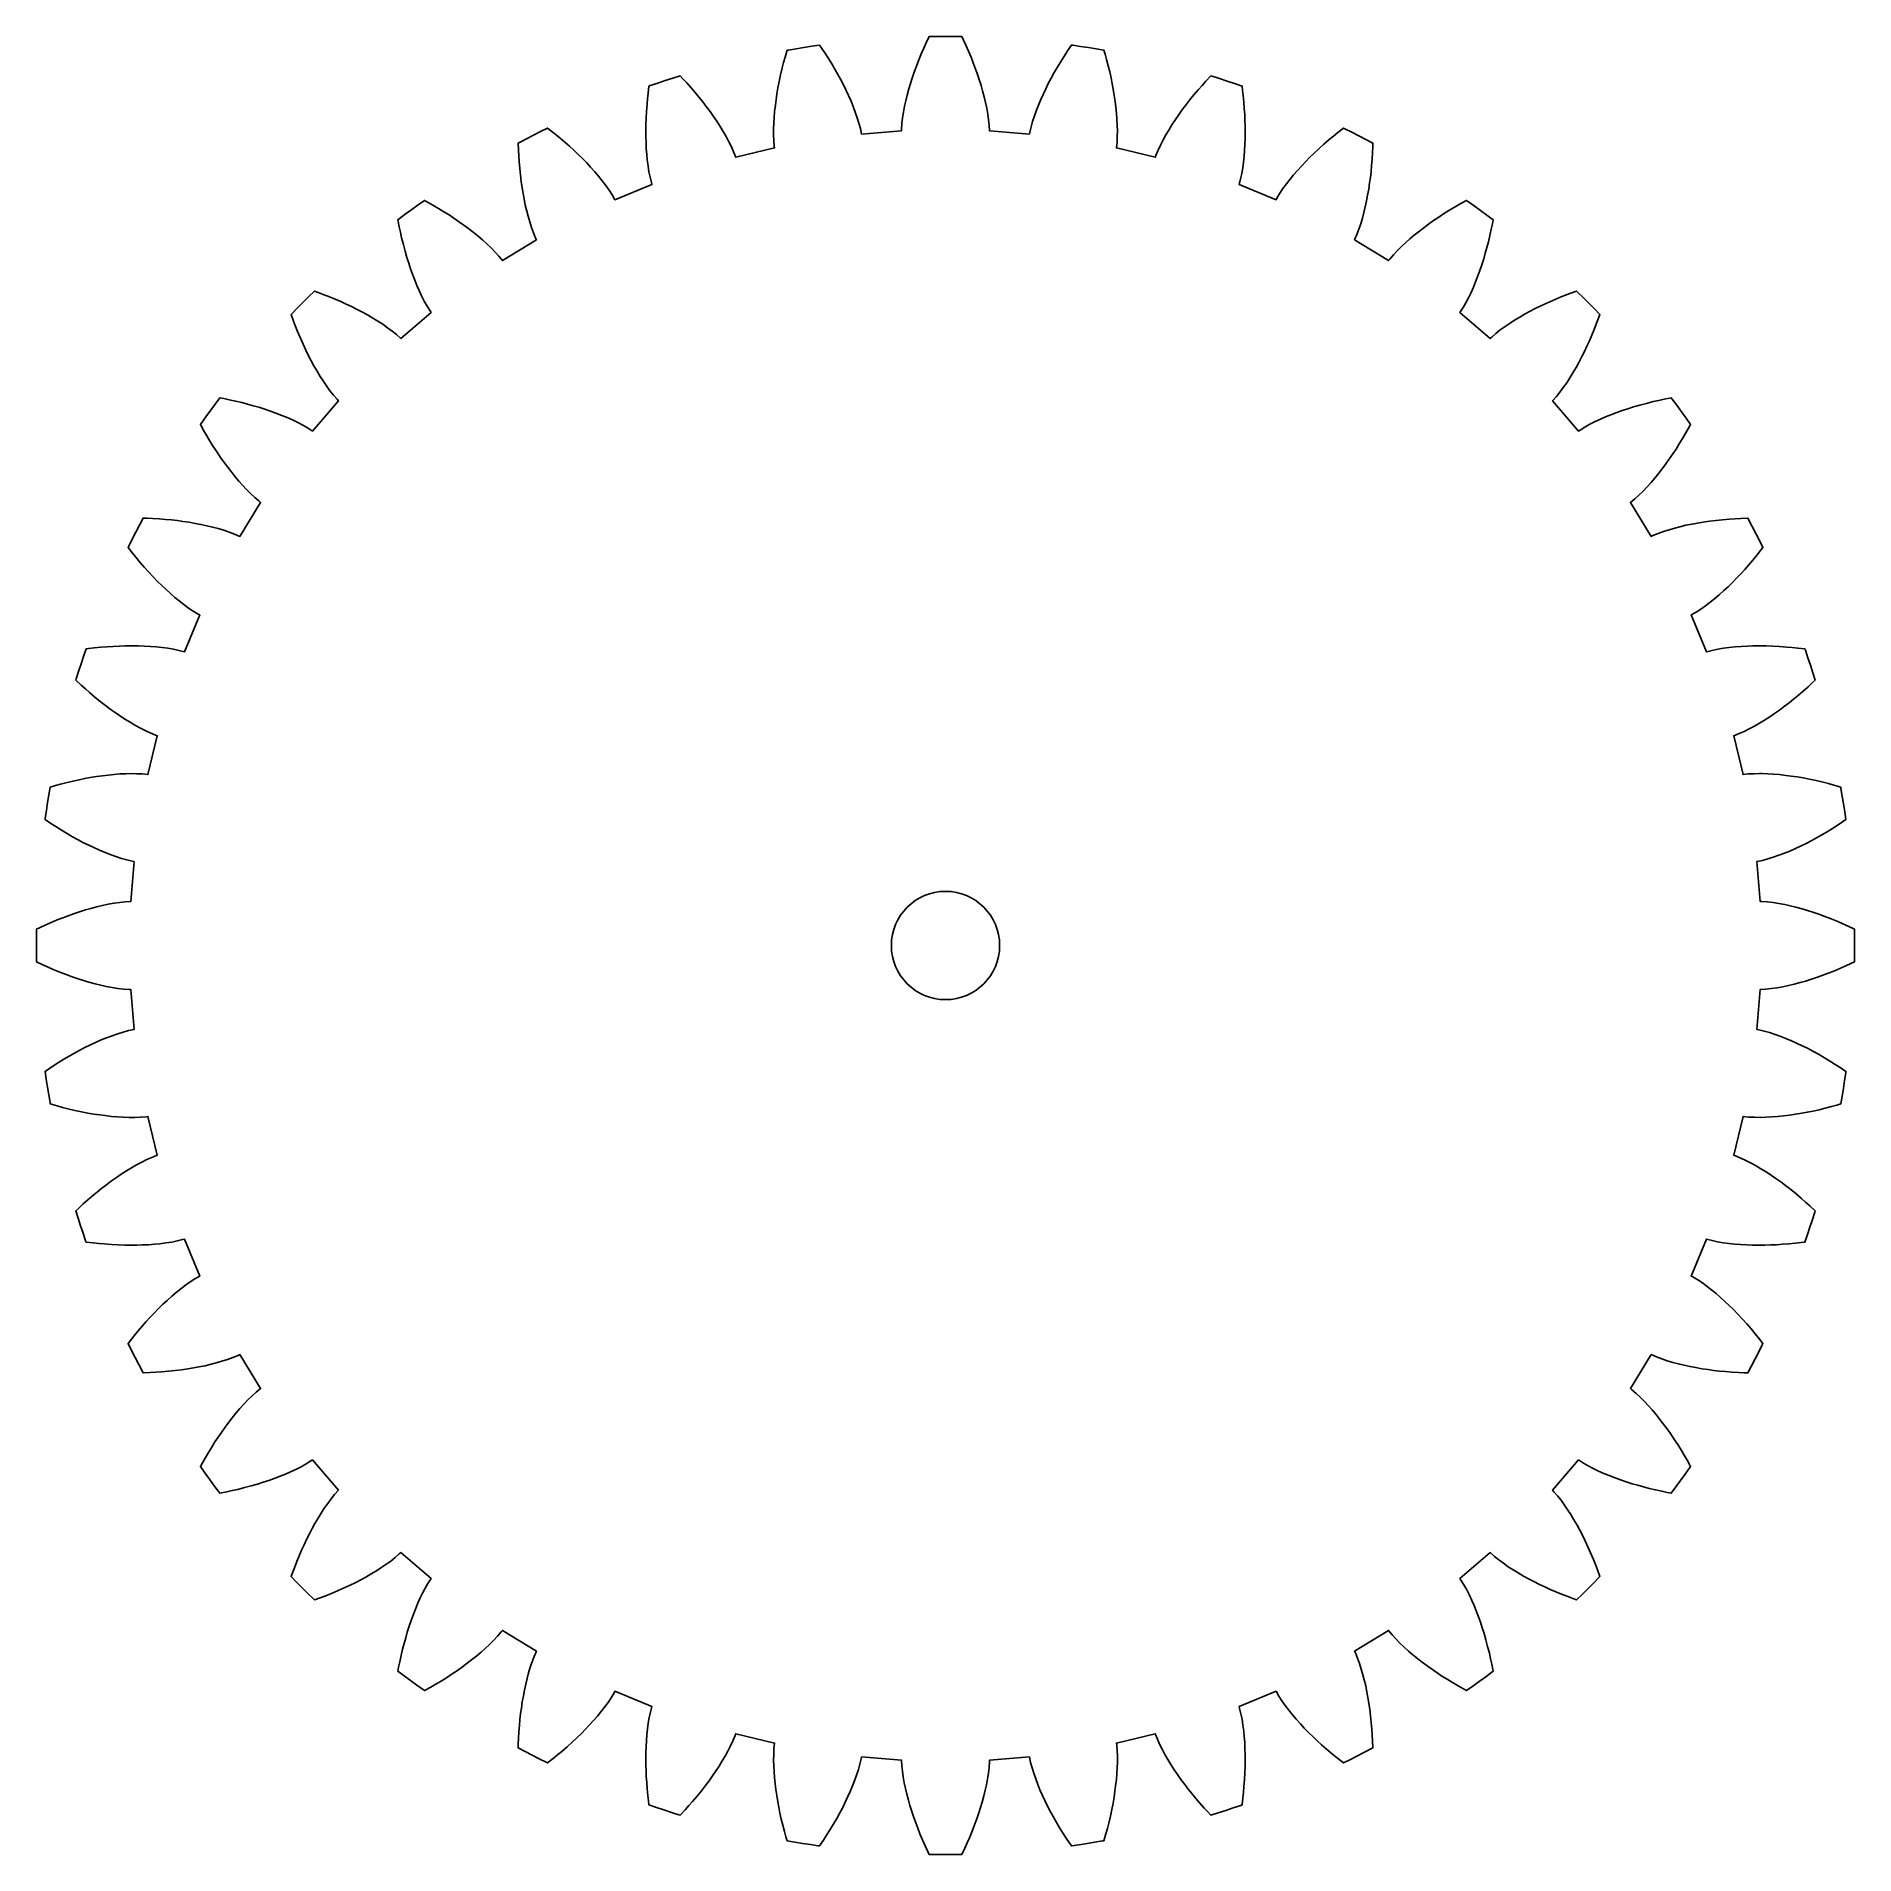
# Model space of a CAD drawing. Extents: x -42 to 42, y -42 to 42.
import ezdxf

# ---------------------------------------------------------------- set-up
doc = ezdxf.new("R2010")
doc.units = 0
doc.header["$MEASUREMENT"] = 0

msp = doc.modelspace()

# ---------------------------------------------------------------- linework, layer by layer
at = {"color": 13}
for points in [[(37.898, -2.021), (38.15, -1.994), (38.408, -1.956), (38.678, -1.908), (38.947, -1.851), (39.204, -1.79), (39.481, -1.716), (39.735, -1.643), (40.002, -1.56), (40.284, -1.466), (40.529, -1.378), (40.783, -1.283), (41.046, -1.179), (41.317, -1.066), (41.598, -0.943), (41.828, -0.838), (41.993, -0.761), (41.998, -0.396), (42, -0.032), (41.999, 0.332), (41.994, 0.697), (41.993, 0.761), (41.697, 0.898), (41.455, 1.006), (41.22, 1.107), (40.915, 1.231), (40.622, 1.344), (40.341, 1.446), (40.072, 1.537), (39.815, 1.619), (39.57, 1.691), (39.283, 1.769), (39.016, 1.835), (38.77, 1.889), (38.504, 1.94), (38.232, 1.983), (37.975, 2.014), (37.717, 2.033), (37.631, 2.036), (37.486, 3.876), (37.748, 3.932), (37.992, 3.999), (38.241, 4.076), (38.5, 4.166), (38.757, 4.265), (39.001, 4.365), (39.264, 4.481), (39.503, 4.593), (39.754, 4.717), (40.017, 4.854), (40.245, 4.979), (40.481, 5.113), (40.725, 5.257), (40.975, 5.411), (41.233, 5.576), (41.444, 5.715), (41.595, 5.818), (41.543, 6.178), (41.488, 6.539), (41.43, 6.898), (41.368, 7.257), (41.357, 7.32), (41.043, 7.41), (40.788, 7.479), (40.539, 7.542), (40.219, 7.616), (39.912, 7.682), (39.618, 7.739), (39.338, 7.787), (39.071, 7.827), (38.818, 7.861), (38.522, 7.893), (38.249, 7.916), (37.997, 7.931), (37.726, 7.939), (37.603, 7.941), (37.347, 7.937), (37.086, 7.923), (36.849, 7.898), (36.418, 9.692), (36.668, 9.789), (36.899, 9.893), (37.133, 10.008), (37.374, 10.138), (37.612, 10.275), (37.838, 10.413), (38.079, 10.568), (38.298, 10.716), (38.527, 10.878), (38.765, 11.055), (38.971, 11.213), (39.183, 11.383), (39.401, 11.563), (39.624, 11.754), (39.853, 11.957), (40.039, 12.128), (40.173, 12.253), (40.065, 12.601), (39.954, 12.948), (39.84, 13.294), (39.724, 13.639), (39.703, 13.7), (39.379, 13.74), (39.115, 13.767), (38.86, 13.79), (38.532, 13.814), (38.219, 13.831), (37.92, 13.841), (37.635, 13.845), (37.566, 13.845), (37.301, 13.842), (37.049, 13.834), (36.757, 13.818), (36.487, 13.797), (36.195, 13.766), (35.937, 13.731), (35.679, 13.688), (35.415, 13.632), (35.165, 13.566), (35.16, 13.565), (34.454, 15.27), (34.685, 15.405), (34.897, 15.543), (35.11, 15.694), (35.328, 15.86), (35.542, 16.032), (35.743, 16.204), (35.957, 16.395), (36.15, 16.575), (36.351, 16.771), (36.559, 16.983), (36.737, 17.172), (36.92, 17.372), (37.107, 17.584), (37.298, 17.808), (37.492, 18.044), (37.649, 18.242), (37.761, 18.387), (37.6, 18.714), (37.437, 19.039), (37.27, 19.363), (37.101, 19.686), (37.071, 19.742), (36.744, 19.731), (36.48, 19.717), (36.224, 19.7), (35.897, 19.672), (35.585, 19.639), (35.288, 19.602), (35.006, 19.562), (34.74, 19.518), (34.489, 19.471), (34.198, 19.411), (33.93, 19.348), (33.687, 19.284), (33.426, 19.209), (33.165, 19.124), (32.922, 19.035), (32.683, 18.935), (32.605, 18.898), (31.641, 20.472), (31.848, 20.641), (32.036, 20.811), (32.223, 20.993), (32.412, 21.191), (32.596, 21.395), (32.769, 21.596), (32.95, 21.818), (33.112, 22.026), (33.279, 22.251), (33.452, 22.493), (33.599, 22.707), (33.748, 22.934), (33.9, 23.172), (34.053, 23.424), (34.208, 23.687), (34.332, 23.907), (34.42, 24.068), (34.21, 24.365), (33.997, 24.661), (33.782, 24.955), (33.565, 25.247), (33.526, 25.298), (33.205, 25.236), (32.947, 25.181), (32.697, 25.124), (32.378, 25.045), (32.074, 24.964), (31.787, 24.881), (31.515, 24.797), (31.259, 24.712), (31.019, 24.627), (30.74, 24.521), (30.486, 24.418), (30.255, 24.317), (30.01, 24.201), (29.765, 24.077), (29.539, 23.951), (29.319, 23.814), (29.247, 23.766), (28.049, 25.169), (28.227, 25.369), (28.386, 25.566), (28.542, 25.775), (28.698, 26.001), (28.848, 26.231), (28.987, 26.456), (29.131, 26.704), (29.259, 26.935), (29.389, 27.183), (29.521, 27.449), (29.633, 27.684), (29.745, 27.931), (29.857, 28.19), (29.969, 28.462), (30.081, 28.747), (30.169, 28.984), (30.231, 29.156), (29.977, 29.417), (29.721, 29.676), (29.463, 29.932), (29.202, 30.187), (29.156, 30.231), (28.849, 30.119), (28.602, 30.025), (28.364, 29.929), (28.061, 29.802), (27.774, 29.674), (27.503, 29.548), (27.248, 29.422), (27.008, 29.298), (26.784, 29.176), (26.526, 29.028), (26.291, 28.886), (26.079, 28.75), (25.854, 28.598), (25.632, 28.436), (25.429, 28.277), (25.232, 28.108), (25.169, 28.049), (23.766, 29.247), (23.911, 29.473), (24.037, 29.692), (24.158, 29.923), (24.278, 30.17), (24.39, 30.421), (24.491, 30.665), (24.595, 30.932), (24.685, 31.18), (24.775, 31.446), (24.864, 31.729), (24.937, 31.978), (25.009, 32.24), (25.08, 32.514), (25.148, 32.8), (25.214, 33.099), (25.264, 33.346), (25.298, 33.526), (25.007, 33.744), (24.713, 33.96), (24.417, 34.173), (24.12, 34.383), (24.068, 34.42), (23.782, 34.262), (23.553, 34.129), (23.333, 33.998), (23.053, 33.825), (22.79, 33.654), (22.542, 33.486), (22.31, 33.322), (22.093, 33.162), (21.891, 33.007), (21.658, 32.821), (21.448, 32.643), (21.26, 32.476), (21.062, 32.29), (20.868, 32.096), (20.692, 31.907), (20.525, 31.709), (20.472, 31.641), (18.898, 32.605), (19.006, 32.85), (19.096, 33.086), (19.18, 33.334), (19.259, 33.596), (19.331, 33.862), (19.393, 34.119), (19.453, 34.399), (19.503, 34.658), (19.55, 34.934), (19.594, 35.228), (19.628, 35.486), (19.658, 35.755), (19.685, 36.037), (19.707, 36.33), (19.725, 36.635), (19.736, 36.888), (19.742, 37.071), (19.42, 37.241), (19.096, 37.408), (18.771, 37.572), (18.444, 37.733), (18.387, 37.761), (18.13, 37.56), (17.924, 37.394), (17.727, 37.23), (17.478, 37.015), (17.245, 36.805), (17.026, 36.6), (16.822, 36.402), (16.633, 36.21), (16.458, 36.025), (16.257, 35.805), (16.078, 35.597), (15.918, 35.402), (15.752, 35.188), (15.59, 34.965), (15.446, 34.751), (15.312, 34.529), (15.27, 34.454), (13.565, 35.16), (13.633, 35.419), (13.685, 35.666), (13.729, 35.924), (13.766, 36.195), (13.795, 36.469), (13.817, 36.732), (13.833, 37.019), (13.841, 37.282), (13.845, 37.563), (13.842, 37.859), (13.835, 38.119), (13.823, 38.39), (13.805, 38.673), (13.781, 38.966), (13.751, 39.27), (13.723, 39.521), (13.7, 39.703), (13.355, 39.82), (13.009, 39.934), (12.662, 40.046), (12.314, 40.154), (12.253, 40.173), (12.031, 39.934), (11.853, 39.737), (11.685, 39.544), (11.473, 39.293), (11.275, 39.049), (11.091, 38.813), (10.921, 38.585), (10.764, 38.366), (10.619, 38.156), (10.456, 37.907), (10.311, 37.673), (10.184, 37.456), (10.053, 37.219), (9.929, 36.974), (9.82, 36.739), (9.722, 36.499), (9.692, 36.418), (7.898, 36.849), (7.925, 37.116), (7.937, 37.368), (7.94, 37.629), (7.935, 37.903), (7.921, 38.178), (7.9, 38.441), (7.871, 38.727), (7.839, 38.989), (7.798, 39.266), (7.749, 39.559), (7.701, 39.814), (7.647, 40.08), (7.585, 40.356), (7.516, 40.642), (7.439, 40.938), (7.371, 41.181), (7.32, 41.357), (6.961, 41.419), (6.602, 41.478), (6.242, 41.534), (5.881, 41.586), (5.818, 41.595), (5.635, 41.324), (5.491, 41.102), (5.355, 40.885), (5.185, 40.604), (5.027, 40.332), (4.883, 40.07), (4.75, 39.819), (4.629, 39.578), (4.52, 39.348), (4.398, 39.076), (4.291, 38.823), (4.199, 38.588), (4.107, 38.333), (4.022, 38.072), (3.952, 37.823), (3.892, 37.571), (3.876, 37.486), (2.036, 37.631), (2.021, 37.898), (1.994, 38.15), (1.956, 38.408), (1.908, 38.678), (1.851, 38.947), (1.79, 39.204), (1.716, 39.481), (1.643, 39.735), (1.56, 40.002), (1.466, 40.284), (1.378, 40.529), (1.283, 40.783), (1.179, 41.046), (1.066, 41.317), (0.943, 41.598), (0.838, 41.828), (0.761, 41.993), (0.396, 41.998), (0.032, 42), (-0.332, 41.999), (-0.697, 41.994), (-0.761, 41.993), (-0.898, 41.697), (-1.006, 41.455), (-1.107, 41.22), (-1.231, 40.915), (-1.344, 40.622), (-1.446, 40.341), (-1.537, 40.072), (-1.619, 39.815), (-1.691, 39.57), (-1.769, 39.283), (-1.835, 39.016), (-1.889, 38.77), (-1.94, 38.504), (-1.983, 38.232), (-2.014, 37.975), (-2.033, 37.717), (-2.036, 37.631), (-3.876, 37.486), (-3.932, 37.748), (-3.999, 37.992), (-4.076, 38.241), (-4.166, 38.5), (-4.265, 38.757), (-4.365, 39.001), (-4.481, 39.264), (-4.593, 39.503), (-4.717, 39.754), (-4.854, 40.017), (-4.979, 40.245), (-5.113, 40.481), (-5.257, 40.725), (-5.411, 40.975), (-5.576, 41.233), (-5.715, 41.444), (-5.818, 41.595), (-6.178, 41.543), (-6.539, 41.488), (-6.898, 41.43), (-7.257, 41.368), (-7.32, 41.357), (-7.41, 41.043), (-7.479, 40.788), (-7.542, 40.539), (-7.616, 40.219), (-7.682, 39.912), (-7.739, 39.618), (-7.787, 39.338), (-7.827, 39.071), (-7.861, 38.818), (-7.893, 38.522), (-7.916, 38.249), (-7.931, 37.997), (-7.939, 37.726), (-7.939, 37.451), (-7.93, 37.193), (-7.908, 36.935), (-7.898, 36.849), (-9.692, 36.418), (-9.789, 36.668), (-9.893, 36.899), (-10.008, 37.133), (-10.138, 37.374), (-10.275, 37.612), (-10.413, 37.838), (-10.568, 38.079), (-10.716, 38.298), (-10.878, 38.527), (-11.055, 38.765), (-11.213, 38.971), (-11.383, 39.183), (-11.563, 39.401), (-11.754, 39.624), (-11.957, 39.853), (-12.128, 40.039), (-12.253, 40.173), (-12.601, 40.065), (-12.948, 39.954), (-13.294, 39.84), (-13.639, 39.724), (-13.7, 39.703), (-13.74, 39.379), (-13.767, 39.115), (-13.79, 38.86), (-13.814, 38.532), (-13.831, 38.219), (-13.841, 37.92), (-13.845, 37.635), (-13.843, 37.366), (-13.836, 37.111), (-13.822, 36.813), (-13.802, 36.539), (-13.777, 36.289), (-13.743, 36.02), (-13.7, 35.748), (-13.65, 35.495), (-13.589, 35.243), (-13.565, 35.16), (-15.27, 34.454), (-15.405, 34.685), (-15.543, 34.897), (-15.694, 35.11), (-15.86, 35.328), (-16.032, 35.542), (-16.204, 35.743), (-16.395, 35.957), (-16.575, 36.15), (-16.771, 36.351), (-16.983, 36.559), (-17.172, 36.737), (-17.372, 36.92), (-17.584, 37.107), (-17.808, 37.298), (-18.044, 37.492), (-18.242, 37.649), (-18.387, 37.761), (-18.714, 37.6), (-19.039, 37.437), (-19.363, 37.27), (-19.686, 37.101), (-19.742, 37.071), (-19.731, 36.744), (-19.717, 36.48), (-19.7, 36.224), (-19.672, 35.897), (-19.639, 35.585), (-19.602, 35.288), (-19.562, 35.006), (-19.518, 34.74), (-19.471, 34.489), (-19.411, 34.198), (-19.348, 33.93), (-19.284, 33.687), (-19.209, 33.426), (-19.124, 33.165), (-19.035, 32.922), (-18.935, 32.683), (-18.898, 32.605), (-20.472, 31.641), (-20.641, 31.848), (-20.811, 32.036), (-20.993, 32.223), (-21.191, 32.412), (-21.395, 32.596), (-21.596, 32.769), (-21.818, 32.95), (-22.026, 33.112), (-22.251, 33.279), (-22.493, 33.452), (-22.707, 33.599), (-22.934, 33.748), (-23.172, 33.9), (-23.424, 34.053), (-23.687, 34.208), (-23.907, 34.332), (-24.068, 34.42), (-24.365, 34.21), (-24.661, 33.997), (-24.955, 33.782), (-25.247, 33.565), (-25.298, 33.526), (-25.236, 33.205), (-25.181, 32.947), (-25.124, 32.697), (-25.045, 32.378), (-24.964, 32.074), (-24.881, 31.787), (-24.797, 31.515), (-24.712, 31.259), (-24.627, 31.019), (-24.521, 30.74), (-24.418, 30.486), (-24.317, 30.255), (-24.201, 30.01), (-24.077, 29.765), (-23.951, 29.539), (-23.814, 29.319), (-23.766, 29.247), (-25.169, 28.049), (-25.369, 28.227), (-25.566, 28.386), (-25.775, 28.542), (-26.001, 28.698), (-26.231, 28.848), (-26.456, 28.987), (-26.704, 29.131), (-26.935, 29.259), (-27.183, 29.389), (-27.449, 29.521), (-27.684, 29.633), (-27.931, 29.745), (-28.19, 29.857), (-28.462, 29.969), (-28.747, 30.081), (-28.984, 30.169), (-29.156, 30.231), (-29.417, 29.977), (-29.676, 29.721), (-29.932, 29.463), (-30.187, 29.202), (-30.231, 29.156), (-30.119, 28.849), (-30.025, 28.602), (-29.929, 28.364), (-29.802, 28.061), (-29.674, 27.774), (-29.548, 27.503), (-29.422, 27.248), (-29.298, 27.008), (-29.176, 26.784), (-29.028, 26.526), (-28.886, 26.291), (-28.75, 26.079), (-28.598, 25.854), (-28.436, 25.632), (-28.277, 25.429), (-28.108, 25.232), (-28.049, 25.169), (-29.247, 23.766), (-29.473, 23.911), (-29.692, 24.037), (-29.923, 24.158), (-30.17, 24.278), (-30.421, 24.39), (-30.665, 24.491), (-30.932, 24.595), (-31.18, 24.685), (-31.446, 24.775), (-31.729, 24.864), (-31.978, 24.937), (-32.24, 25.009), (-32.514, 25.08), (-32.8, 25.148), (-33.099, 25.214), (-33.346, 25.264), (-33.526, 25.298), (-33.744, 25.007), (-33.96, 24.713), (-34.173, 24.417), (-34.383, 24.12), (-34.42, 24.068), (-34.262, 23.782), (-34.129, 23.553), (-33.998, 23.333), (-33.825, 23.053), (-33.654, 22.79), (-33.486, 22.542), (-33.322, 22.31), (-33.162, 22.093), (-33.007, 21.891), (-32.821, 21.658), (-32.643, 21.448), (-32.476, 21.26), (-32.29, 21.062), (-32.096, 20.868), (-31.907, 20.692), (-31.709, 20.525), (-31.641, 20.472), (-32.605, 18.898), (-32.85, 19.006), (-33.086, 19.096), (-33.334, 19.18), (-33.596, 19.259), (-33.862, 19.331), (-34.119, 19.393), (-34.399, 19.453), (-34.658, 19.503), (-34.934, 19.55), (-35.228, 19.594), (-35.486, 19.628), (-35.755, 19.658), (-36.037, 19.685), (-36.33, 19.707), (-36.635, 19.725), (-36.888, 19.736), (-37.071, 19.742), (-37.241, 19.42), (-37.408, 19.096), (-37.572, 18.771), (-37.733, 18.444), (-37.761, 18.387), (-37.56, 18.13), (-37.394, 17.924), (-37.23, 17.727), (-37.015, 17.478), (-36.805, 17.245), (-36.6, 17.026), (-36.402, 16.822), (-36.21, 16.633), (-36.025, 16.458), (-35.805, 16.257), (-35.597, 16.078), (-35.402, 15.918), (-35.188, 15.752), (-34.965, 15.59), (-34.751, 15.446), (-34.529, 15.312), (-34.454, 15.27), (-35.16, 13.565), (-35.419, 13.633), (-35.666, 13.685), (-35.924, 13.729), (-36.195, 13.766), (-36.469, 13.795), (-36.732, 13.817), (-37.019, 13.833), (-37.282, 13.841), (-37.563, 13.845), (-37.611, 13.845), (-37.91, 13.841), (-38.173, 13.833), (-38.446, 13.82), (-38.73, 13.801), (-39.026, 13.776), (-39.332, 13.745), (-39.585, 13.715), (-39.703, 13.7), (-39.82, 13.355), (-39.934, 13.009), (-40.046, 12.662), (-40.154, 12.314), (-40.173, 12.253), (-39.934, 12.031), (-39.737, 11.853), (-39.544, 11.685), (-39.293, 11.473), (-39.049, 11.275), (-38.813, 11.091), (-38.585, 10.921), (-38.366, 10.764), (-38.156, 10.619), (-37.907, 10.456), (-37.673, 10.311), (-37.456, 10.184), (-37.219, 10.053), (-36.974, 9.929), (-36.739, 9.82), (-36.499, 9.722), (-36.418, 9.692), (-36.849, 7.898), (-37.116, 7.925), (-37.368, 7.937), (-37.601, 7.941), (-37.871, 7.936), (-38.142, 7.923), (-38.402, 7.904), (-38.685, 7.876), (-38.944, 7.845), (-39.219, 7.806), (-39.509, 7.758), (-39.762, 7.712), (-40.026, 7.658), (-40.3, 7.598), (-40.584, 7.53), (-40.878, 7.455), (-41.12, 7.389), (-41.357, 7.32), (-41.419, 6.961), (-41.478, 6.602), (-41.534, 6.242), (-41.586, 5.881), (-41.595, 5.818), (-41.324, 5.635), (-41.102, 5.491), (-40.885, 5.355), (-40.604, 5.185), (-40.332, 5.027), (-40.07, 4.883), (-39.819, 4.75), (-39.578, 4.629), (-39.348, 4.52), (-39.076, 4.398), (-38.823, 4.291), (-38.588, 4.199), (-38.333, 4.107), (-38.072, 4.022), (-37.823, 3.952), (-37.571, 3.892), (-37.486, 3.876), (-37.631, 2.036), (-37.898, 2.021), (-38.15, 1.994), (-38.408, 1.956), (-38.678, 1.908), (-38.947, 1.851), (-39.204, 1.79), (-39.481, 1.716), (-39.735, 1.643), (-40.002, 1.56), (-40.284, 1.466), (-40.529, 1.378), (-40.783, 1.283), (-41.046, 1.179), (-41.317, 1.066), (-41.598, 0.943), (-41.828, 0.838), (-41.993, 0.761), (-41.998, 0.396), (-42, 0.032), (-41.999, -0.332), (-41.994, -0.697), (-41.993, -0.761), (-41.697, -0.898), (-41.455, -1.006), (-41.22, -1.107), (-40.915, -1.231), (-40.622, -1.344), (-40.341, -1.446), (-40.072, -1.537), (-39.815, -1.619), (-39.57, -1.691), (-39.283, -1.769), (-39.016, -1.835), (-38.77, -1.889), (-38.504, -1.94), (-38.232, -1.983), (-37.975, -2.014), (-37.717, -2.033), (-37.631, -2.036), (-37.486, -3.876), (-37.748, -3.932), (-37.992, -3.999), (-38.241, -4.076), (-38.5, -4.166), (-38.757, -4.265), (-39.001, -4.365), (-39.264, -4.481), (-39.503, -4.593), (-39.754, -4.717), (-40.017, -4.854), (-40.245, -4.979), (-40.481, -5.113), (-40.725, -5.257), (-40.975, -5.411), (-41.233, -5.576), (-41.444, -5.715), (-41.595, -5.818), (-41.543, -6.178), (-41.488, -6.539), (-41.43, -6.898), (-41.368, -7.257), (-41.357, -7.32), (-41.043, -7.41), (-40.788, -7.479), (-40.539, -7.542), (-40.219, -7.616), (-39.912, -7.682), (-39.618, -7.739), (-39.338, -7.787), (-39.071, -7.827), (-38.818, -7.861), (-38.522, -7.893), (-38.249, -7.916), (-37.997, -7.931), (-37.726, -7.939), (-37.451, -7.939), (-37.193, -7.93), (-36.935, -7.908), (-36.849, -7.898), (-36.418, -9.692), (-36.668, -9.789), (-36.899, -9.893), (-37.133, -10.008), (-37.374, -10.138), (-37.612, -10.275), (-37.838, -10.413), (-38.079, -10.568), (-38.298, -10.716), (-38.527, -10.878), (-38.765, -11.055), (-38.971, -11.213), (-39.183, -11.383), (-39.401, -11.563), (-39.624, -11.754), (-39.853, -11.957), (-40.039, -12.128), (-40.173, -12.253), (-40.065, -12.601), (-39.954, -12.948), (-39.84, -13.294), (-39.724, -13.639), (-39.703, -13.7), (-39.379, -13.74), (-39.115, -13.767), (-38.86, -13.79), (-38.532, -13.814), (-38.219, -13.831), (-37.92, -13.841), (-37.635, -13.845), (-37.366, -13.843), (-37.111, -13.836), (-36.813, -13.822), (-36.539, -13.802), (-36.289, -13.777), (-36.02, -13.743), (-35.748, -13.7), (-35.495, -13.65), (-35.243, -13.589), (-35.16, -13.565), (-34.454, -15.27), (-34.685, -15.405), (-34.897, -15.543), (-35.11, -15.694), (-35.328, -15.86), (-35.542, -16.032), (-35.743, -16.204), (-35.957, -16.395), (-36.15, -16.575), (-36.351, -16.771), (-36.559, -16.983), (-36.737, -17.172), (-36.92, -17.372), (-37.107, -17.584), (-37.298, -17.808), (-37.492, -18.044), (-37.649, -18.242), (-37.761, -18.387), (-37.6, -18.714), (-37.437, -19.039), (-37.27, -19.363), (-37.101, -19.686), (-37.071, -19.742), (-36.744, -19.731), (-36.48, -19.717), (-36.224, -19.7), (-35.897, -19.672), (-35.585, -19.639), (-35.288, -19.602), (-35.006, -19.562), (-34.74, -19.518), (-34.489, -19.471), (-34.198, -19.411), (-33.93, -19.348), (-33.687, -19.284), (-33.426, -19.209), (-33.165, -19.124), (-32.922, -19.035), (-32.683, -18.935), (-32.605, -18.898), (-31.641, -20.472), (-31.848, -20.641), (-32.036, -20.811), (-32.223, -20.993), (-32.412, -21.191), (-32.596, -21.395), (-32.769, -21.596), (-32.95, -21.818), (-33.112, -22.026), (-33.279, -22.251), (-33.452, -22.493), (-33.599, -22.707), (-33.748, -22.934), (-33.9, -23.172), (-34.053, -23.424), (-34.208, -23.687), (-34.332, -23.907), (-34.42, -24.068), (-34.21, -24.365), (-33.997, -24.661), (-33.782, -24.955), (-33.565, -25.247), (-33.526, -25.298), (-33.205, -25.236), (-32.947, -25.181), (-32.697, -25.124), (-32.378, -25.045), (-32.074, -24.964), (-31.787, -24.881), (-31.515, -24.797), (-31.259, -24.712), (-31.019, -24.627), (-30.74, -24.521), (-30.486, -24.418), (-30.255, -24.317), (-30.01, -24.201), (-29.765, -24.077), (-29.539, -23.951), (-29.319, -23.814), (-29.247, -23.766), (-28.049, -25.169)], [(-28.049, -25.169), (-28.227, -25.369), (-28.386, -25.566), (-28.542, -25.775), (-28.698, -26.001), (-28.848, -26.231), (-28.987, -26.456), (-29.131, -26.704), (-29.259, -26.935), (-29.389, -27.183), (-29.521, -27.449), (-29.633, -27.684), (-29.745, -27.931), (-29.857, -28.19), (-29.969, -28.462), (-30.081, -28.747), (-30.169, -28.984), (-30.231, -29.156), (-29.977, -29.417), (-29.721, -29.676), (-29.463, -29.932), (-29.202, -30.187), (-29.156, -30.231), (-28.849, -30.119), (-28.602, -30.025), (-28.364, -29.929), (-28.061, -29.802), (-27.774, -29.674), (-27.503, -29.548), (-27.248, -29.422), (-27.008, -29.298), (-26.784, -29.176), (-26.526, -29.028), (-26.291, -28.886), (-26.079, -28.75), (-25.854, -28.598), (-25.632, -28.436), (-25.429, -28.277), (-25.232, -28.108), (-25.169, -28.049), (-23.766, -29.247), (-23.911, -29.473), (-24.037, -29.692), (-24.158, -29.923), (-24.278, -30.17), (-24.39, -30.421), (-24.491, -30.665), (-24.595, -30.932), (-24.685, -31.18), (-24.775, -31.446), (-24.864, -31.729), (-24.937, -31.978), (-25.009, -32.24), (-25.08, -32.514), (-25.148, -32.8), (-25.214, -33.099), (-25.264, -33.346), (-25.298, -33.526), (-25.007, -33.744), (-24.713, -33.96), (-24.417, -34.173), (-24.12, -34.383), (-24.068, -34.42), (-23.782, -34.262), (-23.553, -34.129), (-23.333, -33.998), (-23.053, -33.825), (-22.79, -33.654), (-22.542, -33.486), (-22.31, -33.322), (-22.093, -33.162), (-21.891, -33.007), (-21.658, -32.821), (-21.448, -32.643), (-21.26, -32.476), (-21.062, -32.29), (-20.868, -32.096), (-20.692, -31.907), (-20.525, -31.709), (-20.472, -31.641), (-18.898, -32.605), (-19.006, -32.85), (-19.096, -33.086), (-19.18, -33.334), (-19.259, -33.596), (-19.331, -33.862), (-19.393, -34.119), (-19.453, -34.399), (-19.503, -34.658), (-19.55, -34.934), (-19.594, -35.228), (-19.628, -35.486), (-19.658, -35.755), (-19.685, -36.037), (-19.707, -36.33), (-19.725, -36.635), (-19.736, -36.888), (-19.742, -37.071), (-19.42, -37.241), (-19.096, -37.408), (-18.771, -37.572), (-18.444, -37.733), (-18.387, -37.761), (-18.13, -37.56), (-17.924, -37.394), (-17.727, -37.23), (-17.478, -37.015), (-17.245, -36.805), (-17.026, -36.6), (-16.822, -36.402), (-16.633, -36.21), (-16.458, -36.025), (-16.257, -35.805), (-16.078, -35.597), (-15.918, -35.402), (-15.752, -35.188), (-15.59, -34.965), (-15.446, -34.751), (-15.312, -34.529), (-15.27, -34.454), (-13.565, -35.16), (-13.633, -35.419), (-13.685, -35.666), (-13.729, -35.924), (-13.766, -36.195), (-13.795, -36.469), (-13.817, -36.732), (-13.833, -37.019), (-13.841, -37.282), (-13.845, -37.563), (-13.842, -37.859), (-13.835, -38.119), (-13.823, -38.39), (-13.805, -38.673), (-13.781, -38.966), (-13.751, -39.27), (-13.723, -39.521), (-13.7, -39.703), (-13.355, -39.82), (-13.009, -39.934), (-12.662, -40.046), (-12.314, -40.154), (-12.253, -40.173), (-12.031, -39.934), (-11.853, -39.737), (-11.685, -39.544), (-11.473, -39.293), (-11.275, -39.049), (-11.091, -38.813), (-10.921, -38.585), (-10.764, -38.366), (-10.619, -38.156), (-10.456, -37.907), (-10.311, -37.673), (-10.184, -37.456), (-10.053, -37.219), (-9.929, -36.974), (-9.82, -36.739), (-9.722, -36.499), (-9.692, -36.418), (-7.898, -36.849), (-7.925, -37.116), (-7.937, -37.368), (-7.94, -37.629), (-7.935, -37.903), (-7.921, -38.178), (-7.9, -38.441), (-7.871, -38.727), (-7.839, -38.989), (-7.798, -39.266), (-7.749, -39.559), (-7.701, -39.814), (-7.647, -40.08), (-7.585, -40.356), (-7.516, -40.642), (-7.439, -40.938), (-7.371, -41.181), (-7.32, -41.357), (-6.961, -41.419), (-6.602, -41.478), (-6.242, -41.534), (-5.881, -41.586), (-5.818, -41.595), (-5.635, -41.324), (-5.491, -41.102), (-5.355, -40.885), (-5.185, -40.604), (-5.027, -40.332), (-4.883, -40.07), (-4.75, -39.819), (-4.629, -39.578), (-4.52, -39.348), (-4.398, -39.076), (-4.291, -38.823), (-4.199, -38.588), (-4.107, -38.333), (-4.022, -38.072), (-3.952, -37.823), (-3.892, -37.571), (-3.876, -37.486), (-2.036, -37.631), (-2.021, -37.898), (-1.994, -38.15), (-1.956, -38.408), (-1.908, -38.678), (-1.851, -38.947), (-1.79, -39.204), (-1.716, -39.481), (-1.643, -39.735), (-1.56, -40.002), (-1.466, -40.284), (-1.378, -40.529), (-1.283, -40.783), (-1.179, -41.046), (-1.066, -41.317), (-0.943, -41.598), (-0.838, -41.828), (-0.761, -41.993), (-0.396, -41.998), (-0.032, -42), (0.332, -41.999), (0.697, -41.994), (0.761, -41.993), (0.898, -41.697), (1.006, -41.455), (1.107, -41.22), (1.231, -40.915), (1.344, -40.622), (1.446, -40.341), (1.537, -40.072), (1.619, -39.815), (1.691, -39.57), (1.769, -39.283), (1.835, -39.016), (1.889, -38.77), (1.94, -38.504), (1.983, -38.232), (2.014, -37.975), (2.033, -37.717), (2.036, -37.631), (3.876, -37.486), (3.932, -37.748), (3.999, -37.992), (4.076, -38.241), (4.166, -38.5), (4.265, -38.757), (4.365, -39.001), (4.481, -39.264), (4.593, -39.503), (4.717, -39.754), (4.854, -40.017), (4.979, -40.245), (5.113, -40.481), (5.257, -40.725), (5.411, -40.975), (5.576, -41.233), (5.715, -41.444), (5.818, -41.595), (6.178, -41.543), (6.539, -41.488), (6.898, -41.43), (7.257, -41.368), (7.32, -41.357), (7.41, -41.043), (7.479, -40.788), (7.542, -40.539), (7.616, -40.219), (7.682, -39.912), (7.739, -39.618), (7.787, -39.338), (7.827, -39.071), (7.861, -38.818), (7.893, -38.522), (7.916, -38.249), (7.931, -37.997), (7.939, -37.726), (7.939, -37.451), (7.93, -37.193), (7.908, -36.935), (7.898, -36.849), (9.692, -36.418), (9.789, -36.668), (9.893, -36.899), (10.008, -37.133), (10.138, -37.374), (10.275, -37.612), (10.413, -37.838), (10.568, -38.079), (10.716, -38.298), (10.878, -38.527), (11.055, -38.765), (11.213, -38.971), (11.383, -39.183), (11.563, -39.401), (11.754, -39.624), (11.957, -39.853), (12.128, -40.039), (12.253, -40.173), (12.601, -40.065), (12.948, -39.954), (13.294, -39.84), (13.639, -39.724), (13.7, -39.703), (13.74, -39.379), (13.767, -39.115), (13.79, -38.86), (13.814, -38.532), (13.831, -38.219), (13.841, -37.92), (13.845, -37.635), (13.843, -37.366), (13.836, -37.111), (13.822, -36.813), (13.802, -36.539), (13.777, -36.289), (13.743, -36.02), (13.7, -35.748), (13.65, -35.495), (13.589, -35.243), (13.565, -35.16), (15.27, -34.454), (15.405, -34.685), (15.543, -34.897), (15.694, -35.11), (15.86, -35.328), (16.032, -35.542), (16.204, -35.743), (16.395, -35.957), (16.575, -36.15), (16.771, -36.351), (16.983, -36.559), (17.172, -36.737), (17.372, -36.92), (17.584, -37.107), (17.808, -37.298), (18.044, -37.492), (18.242, -37.649), (18.387, -37.761), (18.714, -37.6), (19.039, -37.437), (19.363, -37.27), (19.686, -37.101), (19.742, -37.071), (19.731, -36.744), (19.717, -36.48), (19.7, -36.224), (19.672, -35.897), (19.639, -35.585), (19.602, -35.288), (19.562, -35.006), (19.518, -34.74), (19.471, -34.489), (19.411, -34.198), (19.348, -33.93), (19.284, -33.687), (19.209, -33.426), (19.124, -33.165), (19.035, -32.922), (18.935, -32.683), (18.898, -32.605), (20.472, -31.641), (20.641, -31.848), (20.811, -32.036), (20.993, -32.223), (21.191, -32.412), (21.395, -32.596), (21.596, -32.769), (21.818, -32.95), (22.026, -33.112), (22.251, -33.279), (22.493, -33.452), (22.707, -33.599), (22.934, -33.748), (23.172, -33.9), (23.424, -34.053), (23.687, -34.208), (23.907, -34.332), (24.068, -34.42), (24.365, -34.21), (24.661, -33.997), (24.955, -33.782), (25.247, -33.565), (25.298, -33.526), (25.236, -33.205), (25.181, -32.947), (25.124, -32.697), (25.045, -32.378), (24.964, -32.074), (24.881, -31.787), (24.797, -31.515), (24.712, -31.259), (24.627, -31.019), (24.521, -30.74), (24.418, -30.486), (24.317, -30.255), (24.201, -30.01), (24.077, -29.765), (23.951, -29.539), (23.814, -29.319), (23.766, -29.247), (25.169, -28.049), (25.369, -28.227), (25.566, -28.386), (25.775, -28.542), (26.001, -28.698), (26.231, -28.848), (26.456, -28.987), (26.704, -29.131), (26.935, -29.259), (27.183, -29.389), (27.449, -29.521), (27.684, -29.633), (27.931, -29.745), (28.19, -29.857), (28.462, -29.969), (28.747, -30.081), (28.984, -30.169), (29.156, -30.231), (29.417, -29.977), (29.676, -29.721), (29.932, -29.463), (30.187, -29.202), (30.231, -29.156), (30.119, -28.849), (30.025, -28.602), (29.929, -28.364), (29.802, -28.061), (29.674, -27.774), (29.548, -27.503), (29.422, -27.248), (29.298, -27.008), (29.176, -26.784), (29.028, -26.526), (28.886, -26.291), (28.75, -26.079), (28.598, -25.854), (28.436, -25.632), (28.277, -25.429), (28.108, -25.232), (28.049, -25.169), (29.247, -23.766), (29.473, -23.911), (29.692, -24.037), (29.923, -24.158), (30.17, -24.278), (30.421, -24.39), (30.665, -24.491), (30.932, -24.595), (31.18, -24.685), (31.446, -24.775), (31.729, -24.864), (31.978, -24.937), (32.24, -25.009), (32.514, -25.08), (32.8, -25.148), (33.099, -25.214), (33.346, -25.264), (33.526, -25.298), (33.744, -25.007), (33.96, -24.713), (34.173, -24.417), (34.383, -24.12), (34.42, -24.068), (34.262, -23.782), (34.129, -23.553), (33.998, -23.333), (33.825, -23.053), (33.654, -22.79), (33.486, -22.542), (33.322, -22.31), (33.162, -22.093), (33.007, -21.891), (32.821, -21.658), (32.643, -21.448), (32.476, -21.26), (32.29, -21.062), (32.096, -20.868), (31.907, -20.692), (31.709, -20.525), (31.641, -20.472), (32.605, -18.898), (32.85, -19.006), (33.086, -19.096), (33.334, -19.18), (33.596, -19.259), (33.862, -19.331), (34.119, -19.393), (34.399, -19.453), (34.658, -19.503), (34.934, -19.55), (35.228, -19.594), (35.486, -19.628), (35.755, -19.658), (36.037, -19.685), (36.33, -19.707), (36.635, -19.725), (36.888, -19.736), (37.071, -19.742), (37.241, -19.42), (37.408, -19.096), (37.572, -18.771), (37.733, -18.444), (37.761, -18.387), (37.56, -18.13), (37.394, -17.924), (37.23, -17.727), (37.015, -17.478), (36.805, -17.245), (36.6, -17.026), (36.402, -16.822), (36.21, -16.633), (36.025, -16.458), (35.805, -16.257), (35.597, -16.078), (35.402, -15.918), (35.188, -15.752), (34.965, -15.59), (34.751, -15.446), (34.529, -15.312), (34.454, -15.27), (35.16, -13.565), (35.419, -13.633), (35.666, -13.685), (35.924, -13.729), (36.195, -13.766), (36.469, -13.795), (36.732, -13.817), (37.019, -13.833), (37.282, -13.841), (37.563, -13.845), (37.859, -13.842), (38.119, -13.835), (38.39, -13.823), (38.673, -13.805), (38.966, -13.781), (39.27, -13.751), (39.521, -13.723), (39.703, -13.7), (39.82, -13.355), (39.934, -13.009), (40.046, -12.662), (40.154, -12.314), (40.173, -12.253), (39.934, -12.031), (39.737, -11.853), (39.544, -11.685), (39.293, -11.473), (39.049, -11.275), (38.813, -11.091), (38.585, -10.921), (38.366, -10.764), (38.156, -10.619), (37.907, -10.456), (37.673, -10.311), (37.456, -10.184), (37.219, -10.053), (36.974, -9.929), (36.739, -9.82), (36.499, -9.722), (36.418, -9.692), (36.849, -7.898), (37.116, -7.925), (37.368, -7.937), (37.629, -7.94), (37.903, -7.935), (38.178, -7.921), (38.441, -7.9), (38.727, -7.871), (38.989, -7.839), (39.266, -7.798), (39.559, -7.749), (39.814, -7.701), (40.08, -7.647), (40.356, -7.585), (40.642, -7.516), (40.938, -7.439), (41.181, -7.371), (41.357, -7.32), (41.419, -6.961), (41.478, -6.602), (41.534, -6.242), (41.586, -5.881), (41.595, -5.818), (41.324, -5.635), (41.102, -5.491), (40.885, -5.355), (40.604, -5.185), (40.332, -5.027), (40.07, -4.883), (39.819, -4.75), (39.578, -4.629), (39.348, -4.52), (39.076, -4.398), (38.823, -4.291), (38.588, -4.199), (38.333, -4.107), (38.072, -4.022), (37.823, -3.952), (37.571, -3.892), (37.486, -3.876), (37.631, -2.036), (37.898, -2.021)]]:
    msp.add_lwpolyline(points, dxfattribs=at)
msp.add_circle((0, 0), 2.5, dxfattribs=at)

doc.saveas('drawing.dxf')
